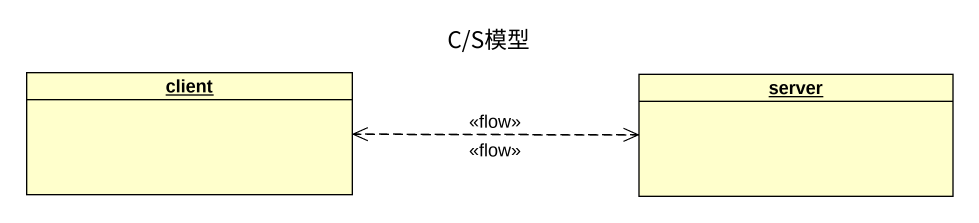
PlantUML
@startuml
title C/S模型
hide circle
hide empty members
object client
object server
client .right.> server : <<flow>>
server .left.> client : <<flow>>
@enduml
